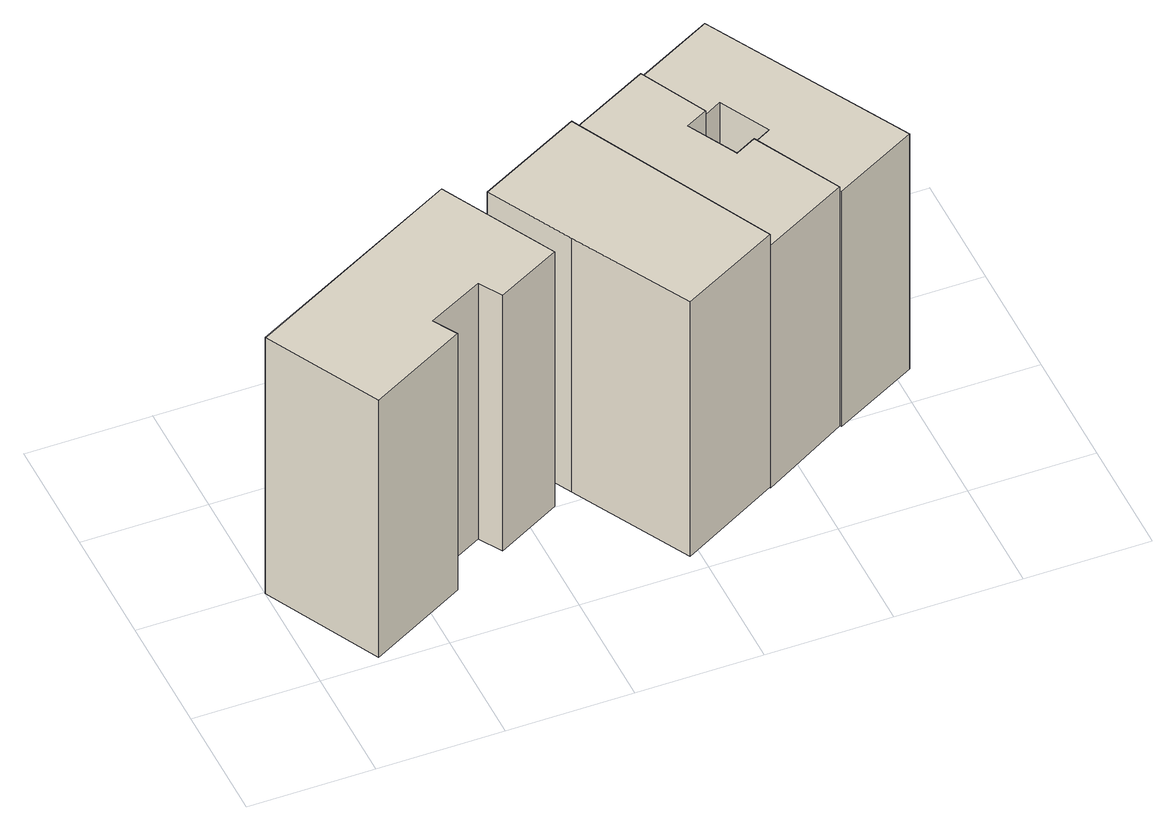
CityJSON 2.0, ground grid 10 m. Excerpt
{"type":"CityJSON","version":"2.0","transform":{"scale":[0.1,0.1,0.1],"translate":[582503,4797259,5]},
"CityObjects":{
"building1":{"type":"Building","attributes":{"name":"3456"},"children":["building1-1"],"geometry":[{"type":"MultiSurface","lod":"1","boundaries":[[[0,1,2,3]],[[1,4,5,2]],[[4,6,7,5]],[[6,8,9,7]],[[8,10,11,9]],[[10,12,13,11]],[[12,14,15,13]],[[14,0,3,15]],[[14,12,10,8,6,4,1,0]]]}]},
"building1-1":{"type":"BuildingPart","attributes":{"name":"3456_P","measuredHeight":24.84},"parents":["building1"],"geometry":[{"type":"MultiSurface","lod":"2","boundaries":[[[0,1,2,3]],[[1,4,5,2]],[[4,6,7,5]],[[6,8,9,7]],[[8,10,11,9]],[[10,12,13,11]],[[12,14,15,13]],[[14,0,3,15]],[[14,12,10,8,6,4,1,0]]],"semantics":{"surfaces":[{"type":"WallSurface"},{"type":"RoofSurface"}],"values":[0,0,0,0,0,0,0,0,1]}}]},
"building2":{"type":"Building","attributes":{"name":"3472"},"children":["building2-1"],"geometry":[{"type":"MultiSurface","lod":"1","boundaries":[[[16,17,18,19]],[[17,20,21,18]],[[20,22,23,21]],[[22,24,25,23]],[[24,16,19,25]],[[24,22,20,17,16]]]}]},
"building2-1":{"type":"BuildingPart","attributes":{"name":"3472_P","measuredHeight":24.56},"parents":["building2"],"geometry":[{"type":"MultiSurface","lod":"2","boundaries":[[[16,17,18,19]],[[17,20,21,18]],[[20,22,23,21]],[[22,24,25,23]],[[24,16,19,25]],[[24,22,20,17,16]]],"semantics":{"surfaces":[{"type":"WallSurface"},{"type":"RoofSurface"}],"values":[0,0,0,0,0,1]}}]},
"building3":{"type":"Building","attributes":{"name":"3468"},"children":["building3-1"],"geometry":[{"type":"MultiSurface","lod":"1","boundaries":[[[26,27,25,19]],[[27,28,29,25]],[[28,30,31,29]],[[30,32,33,31]],[[32,34,35,33]],[[34,36,37,35]],[[36,38,39,37]],[[38,40,41,39]],[[40,26,19,41]],[[40,38,36,34,32,30,28,27,26]]]}]},
"building3-1":{"type":"BuildingPart","attributes":{"name":"3468_P","measuredHeight":23.4},"parents":["building3"],"geometry":[{"type":"MultiSurface","lod":"2","boundaries":[[[26,27,25,19]],[[27,28,29,25]],[[28,30,31,29]],[[30,32,33,31]],[[32,34,35,33]],[[34,36,37,35]],[[36,38,39,37]],[[38,40,41,39]],[[40,26,19,41]],[[40,38,36,34,32,30,28,27,26]]],"semantics":{"surfaces":[{"type":"WallSurface"},{"type":"RoofSurface"}],"values":[0,0,0,0,0,0,0,0,0,1]}}]},
"building4":{"type":"Building","attributes":{"name":"3469"},"children":["building4-1"],"geometry":[{"type":"MultiSurface","lod":"1","boundaries":[[[42,43,37,39]],[[43,44,45,37]],[[44,46,47,45]],[[46,48,31,47]],[[48,49,29,31]],[[49,50,51,29]],[[50,52,53,51]],[[52,54,55,53]],[[54,42,39,55]],[[54,52,50,49,48,46,44,43,42]]]}]},
"building4-1":{"type":"BuildingPart","attributes":{"name":"3469_P","measuredHeight":22.83},"parents":["building4"],"geometry":[{"type":"MultiSurface","lod":"2","boundaries":[[[42,43,37,39]],[[43,44,45,37]],[[44,46,47,45]],[[46,48,31,47]],[[48,49,29,31]],[[49,50,51,29]],[[50,52,53,51]],[[52,54,55,53]],[[54,42,39,55]],[[54,52,50,49,48,46,44,43,42]]],"semantics":{"surfaces":[{"type":"WallSurface"},{"type":"RoofSurface"}],"values":[0,0,0,0,0,0,0,0,0,1]}}]}
},
"vertices":[
[48,6,257],[0,98,257],[0,98,9],[48,6,8],[176,191,257],[176,191,10],[224,99,257],[224,99,10],[172,72,257],[172,72,9],[161,90,257],[161,90,9],[116,67,257],[116,67,8],[127,48,257],[127,48,8],
[372,56,256],[292,14,256],[292,14,9],[372,56,11],[241,108,256],[241,108,10],[205,176,256],[205,176,10],[289,220,256],[289,220,11],
[372,56,246],[289,220,246],[358,256,246],[358,256,13],[385,202,246],[385,202,13],[367,193,246],[367,193,13],[388,153,246],[388,153,13],[405,162,246],[405,162,13],[441,92,246],[441,92,14],[372,55,246],[372,55,11],
[441,92,242],[405,162,242],[420,170,242],[420,170,14],[399,210,242],[399,210,13],[385,202,242],[358,256,242],[422,290,242],[422,290,15],[510,127,242],[510,127,14],[442,91,242],[442,91,14]
]}
